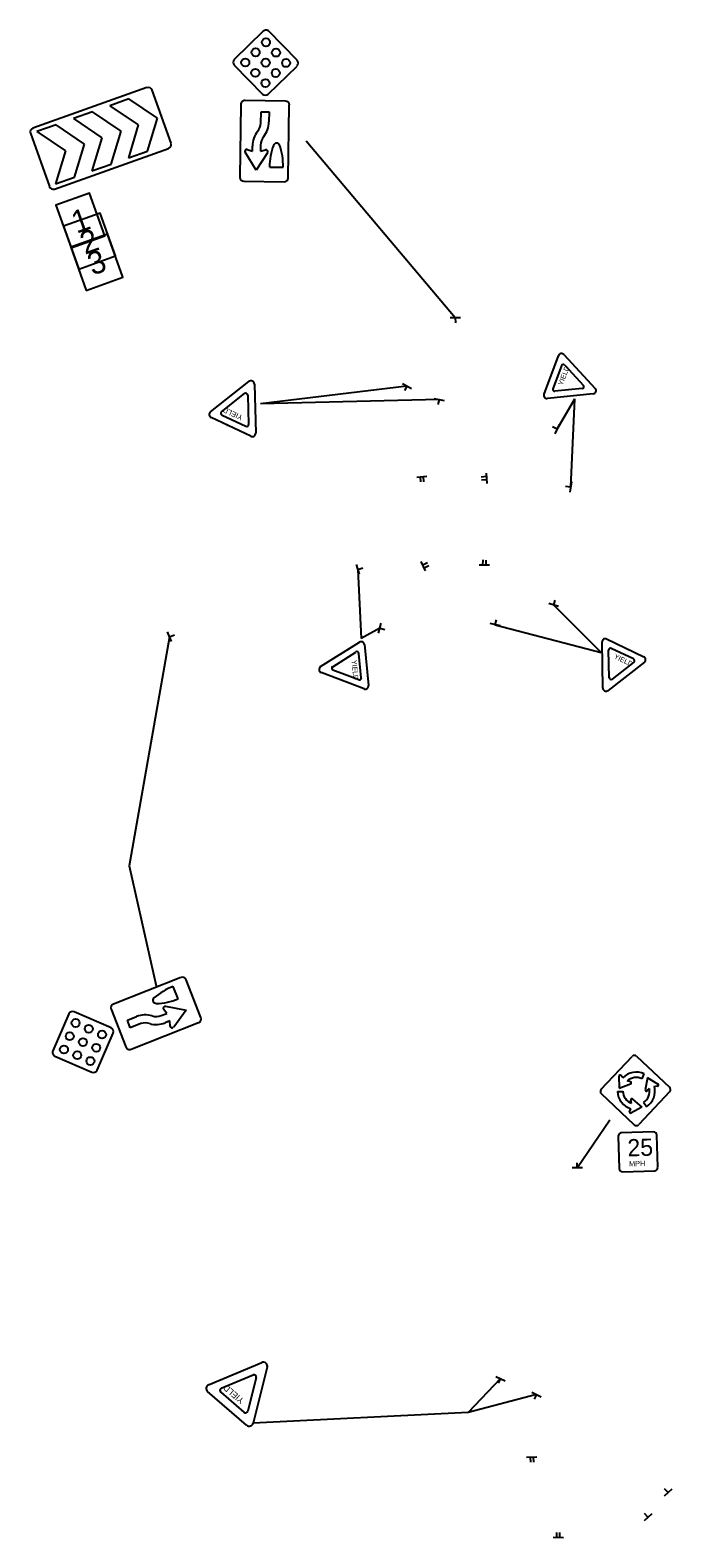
# Model space of a CAD drawing. Extents: x 129280 to 267173, y 229023 to 342302.
# Drawn here: x 154517 to 155014, y 329937 to 331104 of the extents above; entities that cross this region are included whole.
import ezdxf

# ---------------------------------------------------------------- set-up
doc = ezdxf.new("R2010")
doc.units = 0
doc.layers.add('PM_P_CL_Double_Solid', color=7, linetype='Continuous')
doc.layers.add('PV_P_EOP', color=7, linetype='Continuous')

msp = doc.modelspace()

# ---------------------------------------------------------------- linework, layer by layer
at = {"layer": 'PM_P_CL_Double_Solid'}
for p, q in [((154593.2, 331051.2), (154578.4, 331045.9)), ((154578.4, 331045.9), (154600.4, 331031)), ((154615.3, 331036.2), (154593.2, 331051.2)), ((154565, 331041.2), (154550.2, 331035.9)), ((154550.2, 331035.9), (154572.2, 331020.9)), ((154587.1, 331026.2), (154565, 331041.2)), ((154607.6, 331010.7), (154615.3, 331036.2)), ((154695.3, 331032.3), (154695.5, 331041.1)), ((154695.5, 331041.1), (154701.7, 331041.1)), ((154701.7, 331041.1), (154701.6, 331033.3)), ((154536.8, 331031.1), (154522, 331025.8)), ((154522, 331025.8), (154544, 331010.9)), ((154558.9, 331016.2), (154536.8, 331031.1)), ((154579.4, 331000.7), (154587.1, 331026.2)), ((154600.4, 331031), (154592.8, 331005.4)), ((154544, 331010.9), (154536.4, 330985.4)), ((154551.2, 330990.6), (154558.9, 331016.2)), ((154572.2, 331020.9), (154564.6, 330995.4)), ((154592.8, 331005.4), (154607.6, 331010.7)), ((154691.7, 330995.9), (154683.2, 331009.8)), ((154684.8, 331012), (154688.8, 331010.7)), ((154688.8, 331010.7), (154688.8, 331014.6)), ((154700.5, 331009.5), (154691.7, 330995.9)), ((154695.1, 331015.4), (154695, 331010.6)), ((154695, 331010.6), (154699, 331011.8)), ((154564.6, 330995.4), (154579.4, 331000.7)), ((154702.2, 330998.3), (154712.6, 330998.2)), ((154702.2, 330998.3), (154702.2, 330998.3)), ((154536.4, 330985.4), (154551.2, 330990.6)), ((154841.9, 330881.8), (154849.9, 330881.9)), ((154845.9, 330881.8), (154846, 330877.8)), ((154914.6, 330822.4), (154925.8, 330852.3)), ((154921.3, 330840.4), (154921.3, 330840.3)), ((154928.2, 330844.5), (154921.5, 330826.7)), ((154690.4, 330830.3), (154691.4, 330792.4)), ((154805, 330830.8), (154812, 330826.9)), ((154808.5, 330828.8), (154806.6, 330825.3)), ((154914.7, 330822.8), (154914.7, 330822.8)), ((154952.6, 330822.7), (154917.2, 330819.1)), ((154944.2, 330826.9), (154923, 330824.7)), ((154685.3, 330821.7), (154685.9, 330799.1)), ((154829.3, 330819.2), (154837.2, 330817.5)), ((154833.3, 330818.3), (154832.4, 330814.4)), ((154687.6, 330789.9), (154656.9, 330804.3)), ((154665.3, 330806.2), (154683.6, 330797.6)), ((154669.1, 330798.5), (154669.2, 330798.5)), ((154687.2, 330790.1), (154687.2, 330790.1)), ((154924.7, 330795.5), (154921.1, 330797.1)), ((154926.4, 330799.1), (154923, 330791.8)), ((154816, 330758.3), (154823.9, 330758.9)), ((154818.7, 330758.5), (154819, 330754.5)), ((154819.9, 330758.6), (154819.9, 330758.6)), ((154819.9, 330758.6), (154819.9, 330758.6)), ((154821.1, 330758.7), (154821.4, 330754.7)), ((154870, 330758.6), (154866, 330758.3)), ((154870.2, 330756.2), (154866.2, 330755.9)), ((154869.8, 330761.4), (154870.4, 330753.4)), ((154870.1, 330757.4), (154870.1, 330757.4)), ((154870.1, 330757.4), (154870.1, 330757.4)), ((154935.8, 330754.5), (154934.7, 330746.6)), ((154935.3, 330750.5), (154931.3, 330751.1)), ((154771.8, 330683), (154769.3, 330690.6)), ((154770.5, 330686.8), (154774.3, 330688)), ((154822.9, 330685.6), (154819.5, 330692.8)), ((154820.7, 330690.3), (154824.3, 330692)), ((154821.2, 330689.2), (154821.2, 330689.2)), ((154821.2, 330689.2), (154821.2, 330689.2)), ((154821.7, 330688.1), (154825.3, 330689.8)), ((154872.5, 330690), (154864.5, 330690.1)), ((154867.3, 330690.1), (154867.4, 330694.1)), ((154868.5, 330690.1), (154868.5, 330690.1)), ((154868.5, 330690.1), (154868.5, 330690.1)), ((154869.7, 330690), (154869.8, 330694)), ((154925.9, 330658), (154918.3, 330660.4)), ((154922.1, 330659.2), (154923.3, 330663)), ((154876.9, 330643.9), (154877.8, 330647.8)), ((154626.3, 330630.9), (154623.2, 330638.3)), ((154624.7, 330634.6), (154628.4, 330636.1)), ((154786.4, 330637.4), (154788.4, 330645.1)), ((154787.4, 330641.2), (154791.3, 330640.3)), ((154880.8, 330643), (154873, 330644.8)), ((154741.6, 330611.5), (154771.8, 330630.4)), ((154775.6, 330628.6), (154778.7, 330596.8)), ((154775.6, 330628.2), (154775.6, 330628.2)), ((154960.1, 330594.9), (154959.5, 330630.6)), ((154963.1, 330632.9), (154991.9, 330619.1)), ((154963.4, 330632.7), (154963.4, 330632.7)), ((154965, 330602.9), (154964.6, 330624.3)), ((154983.9, 330617.4), (154966.7, 330625.6)), ((154980.4, 330624.6), (154980.3, 330624.6)), ((154751, 330611.4), (154769, 330622.8)), ((154773.1, 330602.7), (154771.2, 330621.7)), ((154777.5, 330609.5), (154777.5, 330609.5)), ((154631.3, 330354.1), (154627.5, 330363.8)), ((154622.6, 330342.9), (154620, 330346.1)), ((154621.6, 330348.4), (154637.6, 330345.4)), ((154637.6, 330345.4), (154627.9, 330332.3)), ((154631.3, 330354.1), (154631.3, 330354.1)), ((154592, 330337.6), (154599.2, 330340.4)), ((154594.2, 330331.7), (154592, 330337.6)), ((154602.5, 330335), (154594.2, 330331.7)), ((154618.2, 330341.2), (154622.6, 330342.9)), ((154624.9, 330337.1), (154621.3, 330335.7)), ((154625.2, 330332.9), (154624.9, 330337.1)), ((154972.6, 330294.4), (154972.7, 330284.9)), ((154972.7, 330284.9), (154981.6, 330288.4)), ((154975.7, 330293), (154974.1, 330295)), ((154975.7, 330293), (154975.7, 330293)), ((154981.6, 330289.9), (154979.1, 330290.7)), ((154990.5, 330292.3), (154992.2, 330296)), ((154994.6, 330293.1), (154993, 330283.7)), ((155002.8, 330288.2), (154994.6, 330293.1)), ((155000, 330286.4), (155002.5, 330286.7)), ((154971.5, 330282.4), (154975.6, 330282.5)), ((154982.3, 330273.2), (154981.8, 330275.7)), ((154983.2, 330276.5), (154990.4, 330270.2)), ((154991.7, 330274.1), (154994, 330270.7)), ((154994.3, 330282.9), (154996.2, 330284.7)), ((154980.8, 330266.8), (154981.8, 330269.1)), ((154990.4, 330270.2), (154981.9, 330265.7)), ((154999.4, 330251.1), (154974.4, 330250.3)), ((154972, 330247.7), (154972.8, 330222.7)), ((155002.7, 330223.7), (155001.9, 330248.7)), ((154940.3, 330223.3), (154940.3, 330227.3)), ((154944.3, 330223.4), (154936.3, 330223.3)), ((154975.3, 330220.3), (155000.3, 330221.1)), ((154700.3, 330068.8), (154689.4, 330025.6)), ((154691.8, 330060.8), (154685.3, 330034.9)), ((154877.3, 330061.8), (154884.5, 330058.3)), ((154880.9, 330060.1), (154879.1, 330056.5)), ((154684.3, 330024), (154654.1, 330050)), ((154664.3, 330049.5), (154682.3, 330034)), ((154905.1, 330049.5), (154912.3, 330045.9)), ((154908.7, 330047.7), (154906.9, 330044.1)), ((154666.2, 330039.6), (154666.2, 330039.6)), ((154683.9, 330024.4), (154683.9, 330024.3)), ((154901, 329999.1), (154909, 329999.6)), ((154903.8, 329999.3), (154904.1, 329995.3)), ((154905, 329999.3), (154905, 329999.3)), ((154905, 329999.3), (154905, 329999.3)), ((154906.2, 329999.4), (154906.5, 329995.4)), ((155013.6, 329974.5), (155007.7, 329969)), ((155010.6, 329971.8), (155007.9, 329974.7)), ((154998.1, 329955.4), (154992.2, 329949.9)), ((154995.2, 329952.6), (154992.4, 329955.6)), ((154929.6, 329936.7), (154921.6, 329936.9)), ((154924.4, 329936.8), (154924.4, 329940.8)), ((154925.6, 329936.8), (154925.6, 329936.8)), ((154925.6, 329936.8), (154925.6, 329936.8)), ((154926.8, 329936.8), (154926.8, 329940.8))]:
    msp.add_line(p, q, dxfattribs=at)
for points in [[(154697.2, 331103.5), (154674.8, 331081.7)], [(154723.4, 331081.1), (154701.6, 331103.5)], [(154674.8, 331077.3), (154696.6, 331054.9)], [(154701, 331054.8), (154723.4, 331076.6)], [(154607.1, 331059.9), (154518.8, 331028.5)], [(154625.8, 331016.8), (154611.1, 331058)], [(154679.9, 331046.8), (154679.1, 330990.6)], [(154714.3, 331049.5), (154683.1, 331049.9)], [(154716.6, 330990.1), (154717.4, 331046.3)], [(154516.9, 331024.5), (154531.6, 330983.2)], [(154535.6, 330981.3), (154623.9, 331012.8)], [(154682.2, 330987.4), (154713.5, 330987)], [(154930, 330853.1), (154954.2, 330826.9)], [(154930.7, 330845), (154945.2, 330829.3)], [(154656.3, 330808.8), (154686, 330832.3)], [(154665, 330808.8), (154682.7, 330822.9)], [(154992.3, 330614.9), (154964.2, 330593)], [(154984.2, 330614.9), (154967.4, 330601.8)], [(154775.3, 330594.2), (154742, 330607)], [(154771.1, 330601.2), (154751.2, 330608.8)], [(154633.5, 330370.7), (154581.2, 330350.1)], [(154649, 330339.8), (154637.6, 330368.9)], [(154579.5, 330331.7), (154550.8, 330344.2)], [(154579.4, 330346.1), (154590.8, 330317)], [(154546.7, 330342.6), (154534.2, 330313.9)], [(154594.9, 330315.2), (154647.2, 330335.8)], [(154568.6, 330298.9), (154581.1, 330327.6)], [(154535.8, 330309.8), (154564.5, 330297.3)], [(154958.8, 330284.1), (154982.8, 330309.6)], [(154986.3, 330309.8), (155011.8, 330285.8)], [(154984.5, 330256.6), (154959, 330280.6)], [(155012, 330282.3), (154988, 330256.8)], [(154654.9, 330055.3), (154696.1, 330072.5)], [(154664.7, 330052.6), (154689.3, 330062.9)]]:
    msp.add_lwpolyline(points, dxfattribs=at)
for centre in [(154699.3, 331095), (154683.3, 331079.4), (154691.3, 331087.2), (154699.1, 331079.2), (154707.1, 331087), (154714.9, 331079), (154691.1, 331071.4), (154706.9, 331071.2), (154698.9, 331063.4), (154551.9, 330335.5), (154562.1, 330331), (154547.4, 330325.2), (154557.6, 330320.7), (154572.4, 330326.5), (154542.9, 330315), (154553.2, 330310.5), (154563.4, 330306), (154567.9, 330316.3)]:
    msp.add_circle(centre, 3.13, dxfattribs=at)
for centre, radius, start, end in [((154699.4, 331101.3), 3.13, 44.2237, 134.2237), ((154677, 331079.5), 3.12, 134.2237, 224.2237), ((154721.2, 331078.9), 3.13, 314.2237, 44.2237), ((154608.2, 331056.9), 3.12, 19.5897, 109.5897), ((154683, 331046.8), 3.13, 89.2237, 179.2237), ((154698.8, 331057.1), 3.13, 224.2237, 314.2237), ((154714.3, 331046.4), 3.12, 359.2237, 89.2237), ((154685, 331032.9), 16.6, 319.1151, 1.3658), ((154519.9, 331025.5), 3.13, 109.5897, 199.5897), ((154706.8, 331014.9), 17.9, 141.5431, 180.7684), ((154685, 331032.9), 10.4, 318.3914, 356.5119), ((154706.8, 331014.9), 11.7, 142.1988, 177.3104), ((154622.9, 331015.7), 3.12, 289.5897, 19.5897), ((154682.3, 330990.5), 3.12, 179.2237, 269.2237), ((154713.5, 330990.1), 3.12, 269.2237, 359.2237), ((154534.5, 330984.3), 3.12, 199.5897, 289.5897), ((154928.2, 330851.4), 2.5, 42.7442, 159.3092), ((154929.6, 330844), 1.47, 42.7442, 159.3092), ((154683.7, 330821.7), 1.56, 1.5116, 128.3815), ((154687.7, 330830.2), 2.66, 1.5116, 128.3815), ((154922.9, 330826.2), 1.47, 159.3092, 275.8743), ((154944.1, 330828.3), 1.47, 275.8743, 42.7442), ((154952.4, 330825.2), 2.5, 275.8743, 42.7442), ((154916.9, 330821.5), 2.5, 159.3092, 275.8743), ((154658, 330806.7), 2.66, 128.3815, 244.9465), ((154665.9, 330807.6), 1.56, 128.3815, 244.9465), ((154684.3, 330799), 1.56, 244.9465, 1.5116), ((154688.7, 330792.3), 2.66, 244.9465, 1.5116), ((154773.1, 330628.3), 2.5, 5.6029, 122.168), ((154962, 330630.6), 2.5, 64.4799, 181.045), ((154966.1, 330624.3), 1.47, 64.4799, 181.045), ((154769.8, 330621.6), 1.47, 5.6029, 122.168), ((154983.3, 330616.1), 1.47, 307.9149, 64.4799), ((154990.8, 330616.9), 2.5, 307.9149, 64.4799), ((154742.9, 330609.3), 2.5, 122.168, 249.0379), ((154751.7, 330610.2), 1.47, 122.168, 249.0379), ((154771.7, 330602.6), 1.47, 249.0379, 5.6029), ((154966.5, 330603), 1.47, 181.045, 307.9149), ((154776.2, 330596.6), 2.5, 249.0379, 5.6029), ((154962.6, 330595), 2.5, 181.045, 307.9149), ((154634.7, 330367.8), 3.12, 21.4311, 111.4311), ((154549.6, 330341.3), 3.13, 66.4311, 156.4311), ((154582.3, 330347.2), 3.12, 111.4311, 201.4311), ((154605.8, 330325.2), 16.6, 71.3225, 113.5732), ((154605.8, 330325.2), 10.4, 70.5988, 108.7193), ((154614.3, 330352.2), 17.9, 253.7505, 292.9758), ((154614.3, 330352.2), 11.7, 254.4062, 289.5178), ((154646.1, 330338.7), 3.12, 291.4311, 21.4311), ((154578.2, 330328.8), 3.13, 336.4311, 66.4311), ((154537.1, 330312.7), 3.12, 156.4311, 246.4311), ((154593.7, 330318.1), 3.13, 201.4311, 291.4311), ((154984.6, 330307.9), 2.5, 46.847, 136.847), ((154565.7, 330300.2), 3.12, 246.4311, 336.4311), ((154986, 330282.9), 14.5, 64.6664, 135.8686), ((154973.5, 330294.4), 0.825, 35.0535, 180.3647), ((154986, 330282.9), 10.4, 64.7939, 131.9006), ((154981.3, 330289.1), 0.825, 291.3293, 73.9579), ((154986, 330282.7), 14.5, 303.4888, 14.6584), ((155002.4, 330287.5), 0.825, 273.8433, 59.1545), ((155010.1, 330284), 2.5, 316.847, 46.847), ((154960.7, 330282.4), 2.5, 136.847, 226.847), ((154986, 330283), 14.5, 182.1696, 253.3393), ((154986, 330283), 10.4, 182.2951, 249.3713), ((154982.6, 330275.9), 0.825, 48.8, 191.4286), ((154986, 330282.7), 10.4, 303.5856, 10.6904), ((154993.8, 330283.5), 0.825, 170.119, 312.7477), ((154981.5, 330266.5), 0.825, 152.5242, 297.8354), ((154986.2, 330258.5), 2.5, 226.847, 316.847), ((154999.4, 330248.6), 2.5, 1.847, 91.847), ((154974.5, 330247.8), 2.5, 91.847, 181.847), ((154975.3, 330222.8), 2.5, 181.847, 271.847), ((155000.2, 330223.6), 2.5, 271.847, 1.847), ((154697.3, 330069.6), 3.12, 345.8354, 112.7053), ((154656.1, 330052.4), 3.13, 112.7053, 229.2703), ((154665.5, 330050.9), 1.83, 112.7053, 229.2703), ((154690, 330061.2), 1.83, 345.8354, 112.7053), ((154683.5, 330035.4), 1.83, 229.2703, 345.8354), ((154686.4, 330026.4), 3.13, 229.2703, 345.8354)]:
    msp.add_arc(centre, radius, start, end, dxfattribs=at)
for centre, major_axis, ratio, start_param, end_param in [((154684.4, 331010.6), (0.02, 1.56), 0.860585, 5.960382, 8.378436), ((154699.4, 331010.3), (0.02, 1.56), 0.860585, 4.187935, 6.605989), ((154739.2, 330998.4), (0.6, 42.5), 0.8724, 1.177265, 1.584531), ((154707.6, 331014), (0.04, 2.98), 0.8724, 5.215341, 7.472698), ((154674.2, 330999.2), (0.6, 44), 0.8724, 4.702253, 5.103102), ((154641.2, 330327.9), (-41, -16.1), 0.8724, 4.702253, 5.103102), ((154614.7, 330353.3), (-2.78, -1.09), 0.8724, 5.215341, 7.472698), ((154617.2, 330388.4), (-39.6, -15.5), 0.8724, 1.177265, 1.584531), ((154621.3, 330347), (-1.45, -0.57), 0.860585, 4.187935, 6.605989), ((154626.7, 330333.1), (-1.45, -0.57), 0.860585, 5.960382, 8.378436)]:
    msp.add_ellipse(centre, major_axis=major_axis, ratio=ratio, start_param=start_param, end_param=end_param, dxfattribs=at)
at = {"layer": 'PV_P_EOP'}
for p, q in [((154730.5, 331018.6), (154845.9, 330881.8)), ((154808.5, 330828.8), (154695.2, 330815.1)), ((154833.3, 330818.3), (154695.2, 330815.1)), ((154924.7, 330795.5), (154938.4, 330818.8)), ((154935.3, 330750.5), (154938.4, 330818.8)), ((154770.5, 330686.8), (154773, 330633.2)), ((154922.1, 330659.2), (154958.9, 330622.4)), ((154787.4, 330641.2), (154773, 330633.2)), ((154876.9, 330643.9), (154958.9, 330622.4)), ((154940.3, 330223.3), (154965.6, 330260.5)), ((154908.7, 330047.7), (154855.9, 330033.8))]:
    msp.add_line(p, q, dxfattribs=at)
for points in [[(154548.5, 330935.8), (154574.5, 330945.1), (154562.8, 330978.1), (154536.7, 330968.9)], [(154554.3, 330919.4), (154582.7, 330929.5), (154570.9, 330962.7), (154542.5, 330952.6)], [(154560.2, 330902.9), (154588.4, 330913), (154576.5, 330946.4), (154548.3, 330936.3)]]:
    msp.add_lwpolyline(points, close=True, dxfattribs=at)
for points in [[(154624.7, 330634.6), (154593.3, 330457.1), (154614.4, 330364.3)], [(154880.9, 330060.1), (154855.9, 330033.8), (154689.4, 330025.6)]]:
    msp.add_lwpolyline(points, dxfattribs=at)

# ---------------------------------------------------------------- texts
at = {"layer": 'PM_P_CL_Double_Solid'}
for s, height, rotation, p in [('YIELD', 3.85, 69.3092, (154929, 330829)), ('YIELD', 4.09, 154.9465, (154681.8, 330805.7)), ('YIELD', 3.85, 275.6029, (154765.6, 330616.3)), ('YIELD', 3.85, 334.4799, (154968.4, 330618)), ('25', 13.33, 1.847, (154979.4, 330232.1)), ('MPH', 4.09, 1.847, (154980.5, 330224.4)), ('YIELD', 4.81, 139.2703, (154682.8, 330043.8))]:
    msp.add_text(s, height=height, rotation=rotation, dxfattribs=at).set_placement(p)
at = {"layer": 'PV_P_EOP'}
for s, p in [('1', (154552.6, 330946.6)), ('2', (154559.2, 330930.4)), ('3', (154565, 330914.2))]:
    msp.add_text(s, height=17.5, rotation=19.5897, dxfattribs=at).set_placement(p)

doc.saveas('drawing.dxf')
